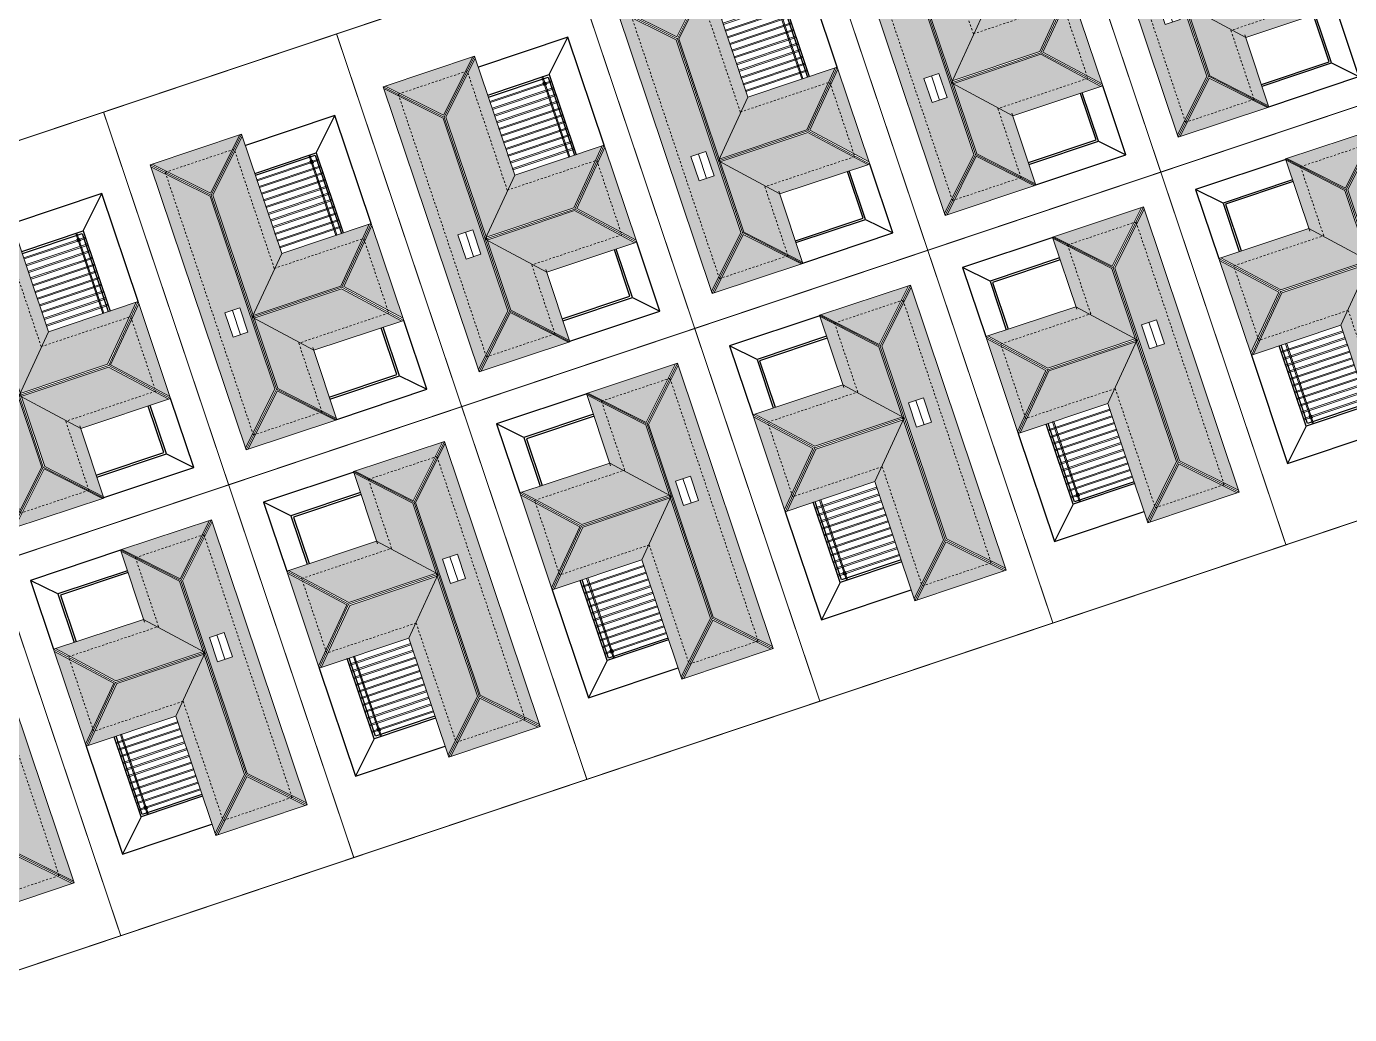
# Model space of a CAD drawing. Header units: metres. Extents: x 568336 to 569219, y 2065964 to 2066430.
# Drawn here: x 568535.6 to 568602.8, y 2066104.8 to 2066155 of the extents above; entities that cross this region are included whole.
import ezdxf

# ---------------------------------------------------------------- set-up
doc = ezdxf.new("R2010")
doc.units = ezdxf.units.M
doc.linetypes.add('CENTER', pattern=[2, 1.25, -0.25, 0.25, -0.25])
doc.linetypes.add('HIDDEN', pattern=[0.375, 0.25, -0.125])
for name, color, linetype, lineweight in [('-FURNITURE', 46, 'CONTINUOUS', 9), ('-HIDE', 3, 'HIDDEN', 13), ('-KH', 143, 'CONTINUOUS', 13), ('-LINE1', 7, 'CONTINUOUS', 18), ('-RANH GIOI KHU DAT', 12, 'CENTER', 18)]:
    doc.layers.add(name, color=color, linetype=linetype, lineweight=lineweight)
doc.layers.add('13. NET HATCH', color=252, linetype='CONTINUOUS')

# ---------------------------------------------------------------- blocks, each defined once
blk = doc.blocks.new('BT1-T2')
at = {"layer": '13. NET HATCH'}
h = blk.add_hatch(dxfattribs=at)
h.set_pattern_fill('N-ONG-01', color=256, scale=200, angle=270)
h.set_pattern_definition([(184.9697, (225280.8284, 38737.002), (2400.0002103, 199.9982614), [184.6944, -4432.6642]), (90, (225096.83, 38721), (-200, 200), [16, -184]), (270, (225080.83, 38921), (200, -200), [56, -144]), (0, (225080.83, 38865), (200, 200), [20, -180]), (180, (225100.83, 38737), (-200, -200), [20, -180]), (270, (225080.83, 38737), (200, -200), [16, -184]), (270, (225096.83, 38921), (200, -200), [40, -160]), (355.0303, (225096.8284, 38881.002), (2400.0002103, -199.9982614), [184.6944, -4432.6642]), (322.6961, (225106.8284, 38881.002), (-3400.0021483, 2599.997178), [52.8016, -5227.35]), (288.4349, (225148.83, 38849), (199.99968, -400.00009), [50.5964, -581.859]), (251.5651, (225164.83, 38801), (199.99968, 400.00009), [50.5964, -581.859]), (217.3039, (225148.8284, 38753.002), (-3400.0021483, -2599.997178), [52.8016, -5227.35]), (290.2249, (225134.828, 38839.002), (-800.001667, 2199.999453), [40.497, -4009.1944]), (249.7751, (225148.828, 38801.002), (-800.001667, -2199.999453), [40.497, -4009.1944]), (217.4054, (225134.828, 38763.002), (-2599.998493, -2000.0019905), [42.8018, -4237.385]), (322.5946, (225100.828, 38865.002), (-2599.998493, 2000.0019905), [42.8018, -4237.385])])
h.paths.add_polyline_path([(195087, 31507), (197462, 33882), (197462, 44220), (195087, 46595)])
h.paths.add_polyline_path([(196287, 39751), (196287, 41051), (197087, 41051), (197087, 39751)], flags=16)
h = blk.add_hatch(dxfattribs=at)
h.set_pattern_fill('N-ONG-01', color=256, scale=200, angle=180)
h.set_pattern_definition([(94.9697, (224896.8284, 38721.002), (199.9982614, -2400.0002103), [184.6944, -4432.6642]), (0, (224880.83, 38905), (200, 200), [16, -184]), (180, (225080.83, 38921), (-200, -200), [56, -144]), (270, (225024.83, 38921), (200, -200), [20, -180]), (90, (224896.83, 38901), (-200, 200), [20, -180]), (180, (224896.83, 38921), (-200, -200), [16, -184]), (180, (225080.83, 38905), (-200, -200), [40, -160]), (265.0303, (225040.8284, 38905.002), (-199.9982614, -2400.0002103), [184.6944, -4432.6642]), (232.6961, (225040.8284, 38895.002), (2599.997178, 3400.0021483), [52.8016, -5227.35]), (198.4349, (225008.83, 38853), (-400.00009, -199.99968), [50.5964, -581.859]), (161.5651, (224960.83, 38837), (400.00009, -199.99968), [50.5964, -581.859]), (127.3039, (224912.8284, 38853.002), (-2599.997178, 3400.0021483), [52.8016, -5227.35]), (200.2249, (224998.828, 38867.002), (2199.999453, 800.001667), [40.497, -4009.1944]), (159.7751, (224960.828, 38853.002), (-2199.999453, 800.001667), [40.497, -4009.1944]), (127.4054, (224922.828, 38867.002), (-2000.0019905, 2599.998493), [42.8018, -4237.385]), (232.5946, (225024.828, 38901.002), (2000.0019905, 2599.998493), [42.8018, -4237.385])])
h.paths.add_polyline_path([(199955, 46717), (195194, 46701), (197547, 44347)])
h.paths.add_polyline_path([(202305, 40476), (204684, 43000), (199967, 42985), (197646, 40476)])
h = blk.add_hatch(dxfattribs=at)
h.set_pattern_fill('N-ONG-01', color=256, scale=200, angle=90)
h.set_pattern_definition([(4.9697, (224880.8284, 39105.002), (-2400.0002103, -199.9982614), [184.6944, -4432.6642]), (270, (225064.83, 39121), (200, -200), [16, -184]), (90, (225080.83, 38921), (-200, 200), [56, -144]), (180, (225080.83, 38977), (-200, -200), [20, -180]), (0, (225060.83, 39105), (200, 200), [20, -180]), (90, (225080.83, 39105), (-200, 200), [16, -184]), (90, (225064.83, 38921), (-200, 200), [40, -160]), (175.0303, (225064.8284, 38961.002), (-2400.0002103, 199.9982614), [184.6944, -4432.6642]), (142.6961, (225054.8284, 38961.002), (3400.0021483, -2599.997178), [52.8016, -5227.35]), (108.4349, (225012.83, 38993), (-199.99968, 400.00009), [50.5964, -581.859]), (71.5651, (224996.83, 39041), (-199.99968, -400.00009), [50.5964, -581.859]), (37.3039, (225012.8284, 39089.002), (3400.0021483, 2599.997178), [52.8016, -5227.35]), (110.2249, (225026.828, 39003.002), (800.001667, -2199.999453), [40.497, -4009.1944]), (69.7751, (225012.828, 39041.002), (800.001667, 2199.999453), [40.497, -4009.1944]), (37.4054, (225026.828, 39079.002), (2599.998493, 2000.0019905), [42.8018, -4237.385]), (142.5946, (225060.828, 38977.002), (2599.998493, -2000.0019905), [42.8018, -4237.385])])
h.paths.add_polyline_path([(204787, 42891), (202440, 40401), (204787, 37910)])
h.paths.add_polyline_path([(199961, 42979), (199955, 46646), (197612, 44245), (197612, 40453)])
h.paths.add_polyline_path([(199987, 37801), (197612, 40321), (197612, 33882), (199987, 31507)])
h = blk.add_hatch(dxfattribs=at)
h.set_pattern_fill('N-ONG-01', color=256, scale=200)
h.set_pattern_definition([(274.9697, (225264.8284, 39121.002), (-199.9982614, 2400.0002103), [184.6944, -4432.6642]), (180, (225280.83, 38937), (-200, -200), [16, -184]), (0, (225080.83, 38921), (200, 200), [56, -144]), (90, (225136.83, 38921), (-200, 200), [20, -180]), (270, (225264.83, 38941), (200, -200), [20, -180]), (0, (225264.83, 38921), (200, 200), [16, -184]), (0, (225080.83, 38937), (200, 200), [40, -160]), (85.0303, (225120.8284, 38937.002), (199.9982614, 2400.0002103), [184.6944, -4432.6642]), (52.6961, (225120.8284, 38947.002), (-2599.997178, -3400.0021483), [52.8016, -5227.35]), (18.4349, (225152.83, 38989), (400.00009, 199.99968), [50.5964, -581.859]), (341.5651, (225200.83, 39005), (-400.00009, 199.99968), [50.5964, -581.859]), (307.3039, (225248.8284, 38989.002), (2599.997178, -3400.0021483), [52.8016, -5227.35]), (20.2249, (225162.828, 38975.002), (-2199.999453, -800.001667), [40.497, -4009.1944]), (339.7751, (225200.828, 38989.002), (2199.999453, -800.001667), [40.497, -4009.1944]), (307.4054, (225238.828, 38975.002), (2000.0019905, -2599.998493), [42.8018, -4237.385]), (52.5946, (225136.828, 38941.002), (-2000.0019905, -2599.998493), [42.8018, -4237.385])])
h.paths.add_polyline_path([(202305, 40326), (197612, 40326), (197612, 40321), (199987, 37801), (204684, 37801)])
h.paths.add_polyline_path([(197537, 33745), (195194, 31401), (199881, 31401)])
at = {"layer": '-FURNITURE'}
for points in [[(202947, 37801), (202947, 33501), (202887, 33501), (202887, 37801)], [(199987, 37501), (203287, 37501), (203287, 37441), (199987, 37441)], [(199987, 37141), (203287, 37141), (203287, 37081), (199987, 37081)], [(199987, 36781), (203287, 36781), (203287, 36721), (199987, 36721)], [(199987, 36421), (203287, 36421), (203287, 36361), (199987, 36361)], [(199987, 36061), (203287, 36061), (203287, 36001), (199987, 36001)], [(199987, 35701), (203287, 35701), (203287, 35641), (199987, 35641)], [(199987, 35341), (203287, 35341), (203287, 35281), (199987, 35281)], [(199987, 34981), (203287, 34981), (203287, 34921), (199987, 34921)], [(199987, 34621), (203287, 34621), (203287, 34561), (199987, 34561)], [(199987, 34261), (203287, 34261), (203287, 34201), (199987, 34201)], [(199987, 33901), (203287, 33901), (203287, 33841), (199987, 33841)], [(202847, 33801), (202987, 33801), (202987, 33941), (202847, 33941)], [(202858, 33812), (202976, 33812), (202976, 33929), (202858, 33929)]]:
    blk.add_lwpolyline(points, close=True, dxfattribs=at)
at = {"layer": '-HIDE', "ltscale": 5}
for p, q in [((195687, 32001), (195687, 46101)), ((204187, 38401), (204187, 42401)), ((199387, 38401), (199387, 32001)), ((199387, 38401), (204187, 38401)), ((199387, 32001), (195687, 32001))]:
    blk.add_line(p, q, dxfattribs=at)
blk.add_lwpolyline([(204187, 42401), (199361, 42401), (199361, 46101), (195687, 46101)], dxfattribs=at)
at = {"layer": '-LINE1'}
for p, q in [((199955, 46717), (195087, 46701)), ((195087, 31401), (195087, 46701)), ((195087, 46701), (197537, 44251)), ((195087, 46595), (197462, 44220)), ((199961, 42845), (199955, 46717)), ((197462, 44220), (197462, 33882)), ((197537, 44251), (197537, 33851)), ((204787, 43001), (199967, 42985)), ((202337, 40401), (204787, 43001)), ((202440, 40401), (204787, 42891)), ((204787, 37801), (204787, 43001)), ((197537, 40401), (199987, 37801)), ((202337, 40401), (204787, 37801)), ((202440, 40401), (204787, 37910)), ((199987, 37801), (199987, 31401)), ((199987, 37801), (204787, 37801)), ((197462, 33882), (195087, 31507)), ((199987, 31401), (195087, 31401))]:
    blk.add_line(p, q, dxfattribs=at)
for points in [[(195194, 46701), (197547, 44347), (199884, 46717)], [(197537, 44251), (199955, 46717)], [(199987, 31507), (197612, 33882), (197612, 44245), (199955, 46646)], [(199967, 42985), (197537, 40401)], [(204684, 43001), (202305, 40476), (197646, 40476)], [(196687, 41051), (196687, 39751)], [(202337, 40401), (197537, 40401)], [(204684, 37801), (202305, 40326), (197608, 40326)], [(199987, 31401), (197537, 33851), (195087, 31401)], [(199881, 31401), (197537, 33745), (195194, 31401)]]:
    blk.add_lwpolyline(points, dxfattribs=at)
blk.add_lwpolyline([(196287, 39751), (197087, 39751), (197087, 41051), (196287, 41051)], close=True, dxfattribs=at)
at = {"layer": '-RANH GIOI KHU DAT', "linetype": 'HIDDEN', "ltscale": 10, "const_width": 50}
blk.add_lwpolyline([(193687, 28101), (206187, 28101), (206187, 48101), (193687, 48101)], close=True, dxfattribs=at)
at = {"layer": '13. NET HATCH', "color": 250}
for p, q in [((199955, 46693), (204787, 46701)), ((204787, 46701), (204787, 43001)), ((204787, 37801), (204787, 32001)), ((204787, 32001), (199987, 32001))]:
    blk.add_line(p, q, dxfattribs=at)
for points in [[(203687, 45601), (204787, 46701)], [(199957, 45599), (203687, 45601), (203687, 43001)], [(199957, 45499), (203587, 45501), (203587, 43001)], [(199987, 33601), (203187, 33601), (203187, 37801)], [(199987, 33501), (203287, 33501), (203287, 37801)], [(203287, 33501), (204787, 32001)]]:
    blk.add_lwpolyline(points, dxfattribs=at)

msp = doc.modelspace()

# ---------------------------------------------------------------- block references
at = {"layer": '-KH', "xscale": -0.001, "yscale": 0.001, "zscale": 0.001}
for p, rotation in [((568406.174, 2066135.565), 198.551499804033), ((568394.324, 2066131.588), 198.551499804033), ((568382.473, 2066127.611), 198.551499804033), ((568370.623, 2066123.634), 198.551499804033), ((568358.772, 2066119.657), 198.551499804033), ((568346.922, 2066115.68), 198.551499804033), ((568804.027, 2066167.608), 18.55149982815881), ((568335.071, 2066111.703), 198.551499804033), ((568792.177, 2066163.631), 18.55149982815881), ((568780.327, 2066159.654), 18.55149982815881), ((568768.476, 2066155.677), 18.55149982815881), ((568756.626, 2066151.7), 18.55149982815881), ((568744.775, 2066147.723), 18.55149982815881), ((568732.925, 2066143.746), 18.55149982815881)]:
    msp.add_blockref('BT1-T2', p, dxfattribs=dict(at, rotation=rotation))

doc.saveas('drawing.dxf')
